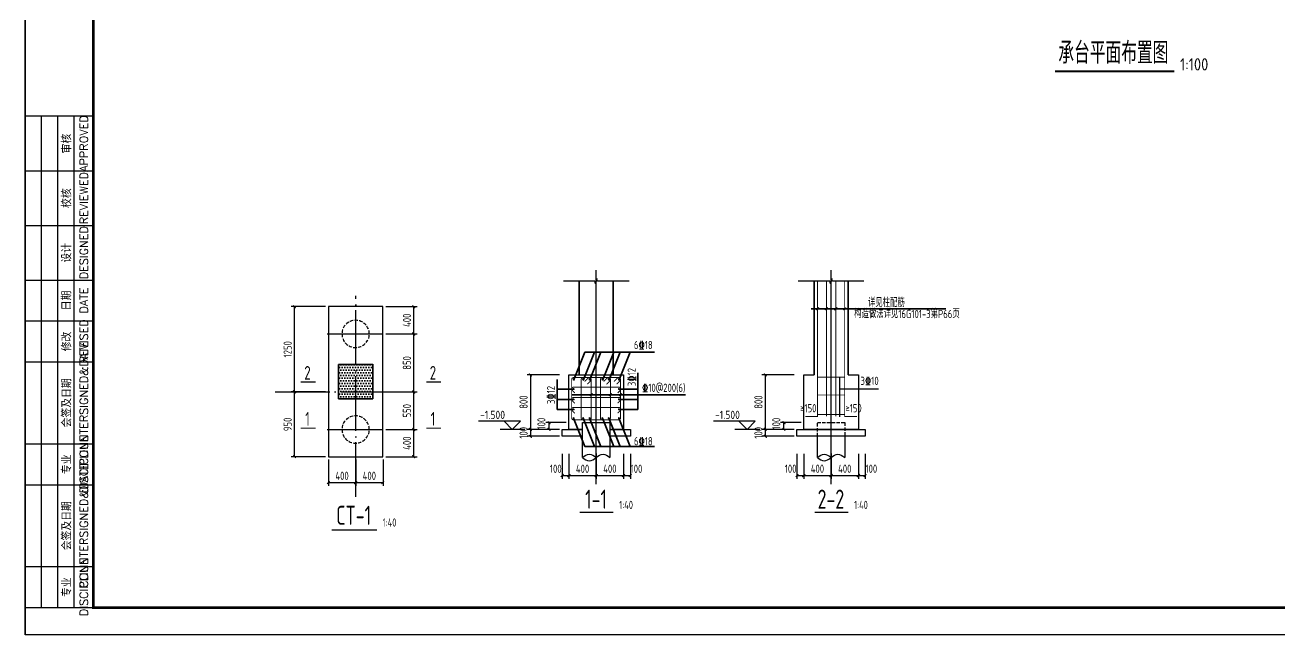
# Model space of a CAD drawing. Header units: millimetres. Extents: x 866561 to 877878, y 40199 to 44891.
# Drawn here: x 868454 to 868913.5, y 40201.4 to 40424.7 of the extents above; entities that cross this region are included whole.
import ezdxf
from ezdxf.enums import TextEntityAlignment as Align

# ---------------------------------------------------------------- set-up
doc = ezdxf.new("R2010")
doc.units = ezdxf.units.MM
doc.header["$LTSCALE"] = 1000
doc.header["$MEASUREMENT"] = 0
doc.linetypes.add('DASH', pattern=[0.35, 0.25, -0.1])
doc.linetypes.add('DOTE', pattern=[2.42, 2, -0.2, 0.02, -0.2])
for name, color, linetype in [('1507', 6, 'Continuous'), ('DIM', 7, 'Continuous'), ('DOTE', 1, 'DOTE'), ('NUM', 7, 'Continuous'), ('垫层', 8, 'Continuous'), ('承台轮廓', 7, 'Continuous'), ('文字', 7, 'Continuous'), ('桩', 6, 'Continuous'), ('梁标注', 7, 'Continuous')]:
    doc.layers.add(name, color=color, linetype=linetype)
doc.layers.add('基础钢筋', color=1, linetype='Continuous', lineweight=50)
doc.layers.add('砼柱', color=2, linetype='Continuous', lineweight=35)
doc.styles.add('ECEC_TK', font='txt_l.shx', dxfattribs={"bigfont": 'hztxt_l.shx'})
doc.styles.add('GBHZ', font='gbenor.shx', dxfattribs={"width": 0.9, "bigfont": 'gbcbig.shx'})
doc.dimstyles.new('Y40', dxfattribs={"dimscale": 0, "dimtxt": 3, "dimasz": 0.01, "dimexe": 1.2, "dimexo": 1, "dimgap": 1, "dimtad": 1, "dimdec": 0, "dimlfac": 40, "dimzin": 0, "dimdsep": 46, "dimtxsty": 'GBHZ', "dimblk1": 'DX', "dimblk2": 'DX', "dimsah": 1, "dimcen": 0.09, "dimdle": 1, "dimadec": 0, "dimazin": 0, "dimtfac": 1, "dimtdec": 0, "dimtix": 1, "dimtmove": 2, "dimatfit": 3, "dimldrblk": 'DX', "dimfxl": 0, "dimtolj": 1, "dimtzin": 0, "dimarcsym": 0})

# ---------------------------------------------------------------- blocks, each defined once
blk = doc.blocks.new('DX')
at = {"color": 0, "linetype": 'ByBlock', "const_width": 40}
blk.add_lwpolyline([(-54, -51), (46, 49)], dxfattribs=at)
blk = doc.blocks.new('*D1745')
at = {"layer": 'Defpoints', "color": 0, "transparency": 16777216}
for p in [(868650.67, 40276.64), (868639.05, 40274.14), (868650.67, 40274.14)]:
    blk.add_point(p, dxfattribs=at)
at = {"layer": 'DIM', "color": 0, "lineweight": -2, "transparency": 16777216}
for p, q in [((868649.67, 40276.64), (868637.85, 40276.64)), ((868639.05, 40276.65), (868639.05, 40276.66)), ((868639.05, 40276.64), (868639.05, 40274.14)), ((868649.67, 40274.14), (868637.85, 40274.14)), ((868639.05, 40274.13), (868639.05, 40274.12))]:
    blk.add_line(p, q, dxfattribs=at)
at = {"layer": 'DIM', "color": 0, "lineweight": -2, "transparency": 16777216, "xscale": 0.01, "yscale": 0.01, "zscale": 0.01}
for p, rotation in [((868639.05, 40276.64), 270), ((868639.05, 40274.14), 90)]:
    blk.add_blockref('DX', p, dxfattribs=dict(at, rotation=rotation))
at = {"layer": 'DIM', "color": 0, "transparency": 16777216, "insert": (868636.55, 40275.39), "char_height": 3, "attachment_point": 5, "rotation": 90, "style": 'GBHZ'}
blk.add_mtext('\\A1;100', dxfattribs=at)
blk = doc.blocks.new('*D1746')
at = {"layer": 'Defpoints', "color": 0, "transparency": 16777216}
for p in [(868650.67, 40296.64), (868639.05, 40276.64), (868650.67, 40276.64)]:
    blk.add_point(p, dxfattribs=at)
at = {"layer": 'DIM', "color": 0, "lineweight": -2, "transparency": 16777216}
for p, q in [((868649.67, 40296.64), (868637.85, 40296.64)), ((868639.05, 40296.63), (868639.05, 40276.65)), ((868649.67, 40276.64), (868637.85, 40276.64))]:
    blk.add_line(p, q, dxfattribs=at)
at = {"layer": 'DIM', "color": 0, "lineweight": -2, "transparency": 16777216, "xscale": 0.01, "yscale": 0.01, "zscale": 0.01}
for p, rotation in [((868639.05, 40296.64), 90), ((868639.05, 40276.64), 270)]:
    blk.add_blockref('DX', p, dxfattribs=dict(at, rotation=rotation))
at = {"layer": 'DIM', "color": 0, "transparency": 16777216, "insert": (868636.55, 40286.64), "char_height": 3, "attachment_point": 5, "rotation": 90, "style": 'GBHZ'}
blk.add_mtext('\\A1;800', dxfattribs=at)
blk = doc.blocks.new('*D1747')
at = {"layer": 'Defpoints', "color": 0, "transparency": 16777216}
for p in [(868650.67, 40268.72), (868653.17, 40268.72), (868653.17, 40259.72)]:
    blk.add_point(p, dxfattribs=at)
at = {"layer": 'DIM', "color": 0, "lineweight": -2, "transparency": 16777216}
for p, q in [((868650.67, 40267.72), (868650.67, 40258.52)), ((868653.17, 40267.72), (868653.17, 40258.52)), ((868650.68, 40259.72), (868653.16, 40259.72))]:
    blk.add_line(p, q, dxfattribs=at)
at = {"layer": 'DIM', "color": 0, "lineweight": -2, "transparency": 16777216, "xscale": 0.01, "yscale": 0.01, "zscale": 0.01, "rotation": 180}
blk.add_blockref('DX', (868650.67, 40259.72), dxfattribs=at)
at = {"layer": 'DIM', "color": 0, "lineweight": -2, "transparency": 16777216, "xscale": 0.01, "yscale": 0.01, "zscale": 0.01}
blk.add_blockref('DX', (868653.17, 40259.72), dxfattribs=at)
at = {"layer": 'DIM', "color": 0, "transparency": 16777216, "insert": (868648.35, 40262.22), "char_height": 3, "attachment_point": 5, "style": 'GBHZ'}
blk.add_mtext('\\A1;100', dxfattribs=at)
blk = doc.blocks.new('*D1748')
at = {"layer": 'Defpoints', "color": 0, "transparency": 16777216}
for p in [(868673.17, 40268.72), (868675.67, 40268.72), (868675.67, 40259.72)]:
    blk.add_point(p, dxfattribs=at)
at = {"layer": 'DIM', "color": 0, "lineweight": -2, "transparency": 16777216}
for p, q in [((868673.17, 40267.72), (868673.17, 40258.52)), ((868675.67, 40267.72), (868675.67, 40258.52)), ((868673.18, 40259.72), (868675.66, 40259.72))]:
    blk.add_line(p, q, dxfattribs=at)
at = {"layer": 'DIM', "color": 0, "lineweight": -2, "transparency": 16777216, "xscale": 0.01, "yscale": 0.01, "zscale": 0.01, "rotation": 180}
blk.add_blockref('DX', (868673.17, 40259.72), dxfattribs=at)
at = {"layer": 'DIM', "color": 0, "lineweight": -2, "transparency": 16777216, "xscale": 0.01, "yscale": 0.01, "zscale": 0.01}
blk.add_blockref('DX', (868675.67, 40259.72), dxfattribs=at)
at = {"layer": 'DIM', "color": 0, "transparency": 16777216, "insert": (868677.9, 40262.22), "char_height": 3, "attachment_point": 5, "style": 'GBHZ'}
blk.add_mtext('\\A1;100', dxfattribs=at)
blk = doc.blocks.new('*D1749')
at = {"layer": 'Defpoints', "color": 0, "transparency": 16777216}
for p in [(868552.66, 40290.36), (868565.08, 40290.36), (868565.08, 40266.61)]:
    blk.add_point(p, dxfattribs=at)
at = {"layer": 'DIM', "color": 0, "lineweight": -2, "transparency": 16777216}
for p, q in [((868564.08, 40290.36), (868551.46, 40290.36)), ((868552.66, 40266.62), (868552.66, 40290.35)), ((868564.08, 40266.61), (868551.46, 40266.61))]:
    blk.add_line(p, q, dxfattribs=at)
at = {"layer": 'DIM', "color": 0, "lineweight": -2, "transparency": 16777216, "xscale": 0.01, "yscale": 0.01, "zscale": 0.01}
for p, rotation in [((868552.66, 40290.36), 90), ((868552.66, 40266.61), 270)]:
    blk.add_blockref('DX', p, dxfattribs=dict(at, rotation=rotation))
at = {"layer": 'DIM', "color": 0, "transparency": 16777216, "insert": (868550.16, 40278.48), "char_height": 3, "attachment_point": 5, "rotation": 90, "style": 'GBHZ'}
blk.add_mtext('\\A1;950', dxfattribs=at)
blk = doc.blocks.new('*D1750')
at = {"layer": 'Defpoints', "color": 0, "transparency": 16777216}
for p in [(868552.66, 40321.61), (868565.08, 40321.61), (868565.08, 40290.36)]:
    blk.add_point(p, dxfattribs=at)
at = {"layer": 'DIM', "color": 0, "lineweight": -2, "transparency": 16777216}
for p, q in [((868564.08, 40321.61), (868551.46, 40321.61)), ((868552.66, 40290.37), (868552.66, 40321.6)), ((868564.08, 40290.36), (868551.46, 40290.36))]:
    blk.add_line(p, q, dxfattribs=at)
at = {"layer": 'DIM', "color": 0, "lineweight": -2, "transparency": 16777216, "xscale": 0.01, "yscale": 0.01, "zscale": 0.01}
for p, rotation in [((868552.66, 40321.61), 90), ((868552.66, 40290.36), 270)]:
    blk.add_blockref('DX', p, dxfattribs=dict(at, rotation=rotation))
at = {"layer": 'DIM', "color": 0, "transparency": 16777216, "insert": (868550.16, 40305.98), "char_height": 3, "attachment_point": 5, "rotation": 90, "style": 'GBHZ'}
blk.add_mtext('\\A1;1250', dxfattribs=at)
blk = doc.blocks.new('*D1751')
at = {"layer": 'Defpoints', "color": 0, "transparency": 16777216}
for p in [(868565.08, 40266.61), (868575.08, 40266.61), (868575.08, 40257.14)]:
    blk.add_point(p, dxfattribs=at)
at = {"layer": 'DIM', "color": 0, "lineweight": -2, "transparency": 16777216}
for p, q in [((868565.08, 40265.61), (868565.08, 40255.94)), ((868575.08, 40265.61), (868575.08, 40255.94)), ((868565.09, 40257.14), (868575.07, 40257.14))]:
    blk.add_line(p, q, dxfattribs=at)
at = {"layer": 'DIM', "color": 0, "lineweight": -2, "transparency": 16777216, "xscale": 0.01, "yscale": 0.01, "zscale": 0.01, "rotation": 180}
blk.add_blockref('DX', (868565.08, 40257.14), dxfattribs=at)
at = {"layer": 'DIM', "color": 0, "lineweight": -2, "transparency": 16777216, "xscale": 0.01, "yscale": 0.01, "zscale": 0.01}
blk.add_blockref('DX', (868575.08, 40257.14), dxfattribs=at)
at = {"layer": 'DIM', "color": 0, "transparency": 16777216, "insert": (868570.08, 40259.64), "char_height": 3, "attachment_point": 5, "style": 'GBHZ'}
blk.add_mtext('\\A1;400', dxfattribs=at)
blk = doc.blocks.new('*D1752')
at = {"layer": 'Defpoints', "color": 0, "transparency": 16777216}
for p in [(868575.08, 40266.61), (868585.08, 40266.61), (868585.08, 40257.14)]:
    blk.add_point(p, dxfattribs=at)
at = {"layer": 'DIM', "color": 0, "lineweight": -2, "transparency": 16777216}
for p, q in [((868575.08, 40265.61), (868575.08, 40255.94)), ((868585.08, 40265.61), (868585.08, 40255.94)), ((868575.09, 40257.14), (868585.07, 40257.14))]:
    blk.add_line(p, q, dxfattribs=at)
at = {"layer": 'DIM', "color": 0, "lineweight": -2, "transparency": 16777216, "xscale": 0.01, "yscale": 0.01, "zscale": 0.01, "rotation": 180}
blk.add_blockref('DX', (868575.08, 40257.14), dxfattribs=at)
at = {"layer": 'DIM', "color": 0, "lineweight": -2, "transparency": 16777216, "xscale": 0.01, "yscale": 0.01, "zscale": 0.01}
blk.add_blockref('DX', (868585.08, 40257.14), dxfattribs=at)
at = {"layer": 'DIM', "color": 0, "transparency": 16777216, "insert": (868580.08, 40259.64), "char_height": 3, "attachment_point": 5, "style": 'GBHZ'}
blk.add_mtext('\\A1;400', dxfattribs=at)
blk = doc.blocks.new('*D1753')
at = {"layer": 'Defpoints', "color": 0, "transparency": 16777216}
for p in [(868585.08, 40276.61), (868596.34, 40276.61), (868585.08, 40266.61)]:
    blk.add_point(p, dxfattribs=at)
at = {"layer": 'DIM', "color": 0, "lineweight": -2, "transparency": 16777216}
for p, q in [((868586.08, 40276.61), (868597.54, 40276.61)), ((868596.34, 40266.62), (868596.34, 40276.6)), ((868586.08, 40266.61), (868597.54, 40266.61))]:
    blk.add_line(p, q, dxfattribs=at)
at = {"layer": 'DIM', "color": 0, "lineweight": -2, "transparency": 16777216, "xscale": 0.01, "yscale": 0.01, "zscale": 0.01}
for p, rotation in [((868596.34, 40276.61), 90), ((868596.34, 40266.61), 270)]:
    blk.add_blockref('DX', p, dxfattribs=dict(at, rotation=rotation))
at = {"layer": 'DIM', "color": 0, "transparency": 16777216, "insert": (868593.84, 40271.61), "char_height": 3, "attachment_point": 5, "rotation": 90, "style": 'GBHZ'}
blk.add_mtext('\\A1;400', dxfattribs=at)
blk = doc.blocks.new('*D1754')
at = {"layer": 'Defpoints', "color": 0, "transparency": 16777216}
for p in [(868585.08, 40290.36), (868596.34, 40290.36), (868585.08, 40276.61)]:
    blk.add_point(p, dxfattribs=at)
at = {"layer": 'DIM', "color": 0, "lineweight": -2, "transparency": 16777216}
for p, q in [((868586.08, 40290.36), (868597.54, 40290.36)), ((868596.34, 40276.62), (868596.34, 40290.35)), ((868586.08, 40276.61), (868597.54, 40276.61))]:
    blk.add_line(p, q, dxfattribs=at)
at = {"layer": 'DIM', "color": 0, "lineweight": -2, "transparency": 16777216, "xscale": 0.01, "yscale": 0.01, "zscale": 0.01}
for p, rotation in [((868596.34, 40290.36), 90), ((868596.34, 40276.61), 270)]:
    blk.add_blockref('DX', p, dxfattribs=dict(at, rotation=rotation))
at = {"layer": 'DIM', "color": 0, "transparency": 16777216, "insert": (868593.84, 40283.48), "char_height": 3, "attachment_point": 5, "rotation": 90, "style": 'GBHZ'}
blk.add_mtext('\\A1;550', dxfattribs=at)
blk = doc.blocks.new('*D1755')
at = {"layer": 'Defpoints', "color": 0, "transparency": 16777216}
for p in [(868585.08, 40311.61), (868596.34, 40311.61), (868585.08, 40290.36)]:
    blk.add_point(p, dxfattribs=at)
at = {"layer": 'DIM', "color": 0, "lineweight": -2, "transparency": 16777216}
for p, q in [((868586.08, 40311.61), (868597.54, 40311.61)), ((868596.34, 40290.37), (868596.34, 40311.6)), ((868586.08, 40290.36), (868597.54, 40290.36))]:
    blk.add_line(p, q, dxfattribs=at)
at = {"layer": 'DIM', "color": 0, "lineweight": -2, "transparency": 16777216, "xscale": 0.01, "yscale": 0.01, "zscale": 0.01}
for p, rotation in [((868596.34, 40311.61), 90), ((868596.34, 40290.36), 270)]:
    blk.add_blockref('DX', p, dxfattribs=dict(at, rotation=rotation))
at = {"layer": 'DIM', "color": 0, "transparency": 16777216, "insert": (868593.84, 40300.98), "char_height": 3, "attachment_point": 5, "rotation": 90, "style": 'GBHZ'}
blk.add_mtext('\\A1;850', dxfattribs=at)
blk = doc.blocks.new('*D1756')
at = {"layer": 'Defpoints', "color": 0, "transparency": 16777216}
for p in [(868585.08, 40321.61), (868596.34, 40321.61), (868585.08, 40311.61)]:
    blk.add_point(p, dxfattribs=at)
at = {"layer": 'DIM', "color": 0, "lineweight": -2, "transparency": 16777216}
for p, q in [((868586.08, 40321.61), (868597.54, 40321.61)), ((868596.34, 40311.62), (868596.34, 40321.6)), ((868586.08, 40311.61), (868597.54, 40311.61))]:
    blk.add_line(p, q, dxfattribs=at)
at = {"layer": 'DIM', "color": 0, "lineweight": -2, "transparency": 16777216, "xscale": 0.01, "yscale": 0.01, "zscale": 0.01}
for p, rotation in [((868596.34, 40321.61), 90), ((868596.34, 40311.61), 270)]:
    blk.add_blockref('DX', p, dxfattribs=dict(at, rotation=rotation))
at = {"layer": 'DIM', "color": 0, "transparency": 16777216, "insert": (868593.84, 40316.61), "char_height": 3, "attachment_point": 5, "rotation": 90, "style": 'GBHZ'}
blk.add_mtext('\\A1;400', dxfattribs=at)
blk = doc.blocks.new('*D1757')
at = {"layer": 'Defpoints', "color": 0, "transparency": 16777216}
for p in [(868653.17, 40268.72), (868663.17, 40268.82), (868663.17, 40259.72)]:
    blk.add_point(p, dxfattribs=at)
at = {"layer": 'DIM', "color": 0, "lineweight": -2, "transparency": 16777216}
for p, q in [((868653.17, 40267.72), (868653.17, 40258.52)), ((868663.17, 40267.82), (868663.17, 40258.52)), ((868653.18, 40259.72), (868663.16, 40259.72))]:
    blk.add_line(p, q, dxfattribs=at)
at = {"layer": 'DIM', "color": 0, "lineweight": -2, "transparency": 16777216, "xscale": 0.01, "yscale": 0.01, "zscale": 0.01, "rotation": 180}
blk.add_blockref('DX', (868653.17, 40259.72), dxfattribs=at)
at = {"layer": 'DIM', "color": 0, "lineweight": -2, "transparency": 16777216, "xscale": 0.01, "yscale": 0.01, "zscale": 0.01}
blk.add_blockref('DX', (868663.17, 40259.72), dxfattribs=at)
at = {"layer": 'DIM', "color": 0, "transparency": 16777216, "insert": (868658.17, 40262.22), "char_height": 3, "attachment_point": 5, "style": 'GBHZ'}
blk.add_mtext('\\A1;400', dxfattribs=at)
blk = doc.blocks.new('*D1758')
at = {"layer": 'Defpoints', "color": 0, "transparency": 16777216}
for p in [(868663.17, 40268.82), (868673.17, 40268.72), (868673.17, 40259.72)]:
    blk.add_point(p, dxfattribs=at)
at = {"layer": 'DIM', "color": 0, "lineweight": -2, "transparency": 16777216}
for p, q in [((868663.17, 40267.82), (868663.17, 40258.52)), ((868673.17, 40267.72), (868673.17, 40258.52)), ((868663.18, 40259.72), (868673.16, 40259.72))]:
    blk.add_line(p, q, dxfattribs=at)
at = {"layer": 'DIM', "color": 0, "lineweight": -2, "transparency": 16777216, "xscale": 0.01, "yscale": 0.01, "zscale": 0.01, "rotation": 180}
blk.add_blockref('DX', (868663.17, 40259.72), dxfattribs=at)
at = {"layer": 'DIM', "color": 0, "lineweight": -2, "transparency": 16777216, "xscale": 0.01, "yscale": 0.01, "zscale": 0.01}
blk.add_blockref('DX', (868673.17, 40259.72), dxfattribs=at)
at = {"layer": 'DIM', "color": 0, "transparency": 16777216, "insert": (868668.17, 40262.22), "char_height": 3, "attachment_point": 5, "style": 'GBHZ'}
blk.add_mtext('\\A1;400', dxfattribs=at)
blk = doc.blocks.new('*D1759')
at = {"layer": 'Defpoints', "color": 0, "transparency": 16777216}
for p in [(868645.88, 40279.14), (868653.17, 40279.14), (868650.67, 40276.64)]:
    blk.add_point(p, dxfattribs=at)
at = {"layer": 'DIM', "color": 0, "lineweight": -2, "transparency": 16777216}
for p, q in [((868652.17, 40279.14), (868644.68, 40279.14)), ((868645.88, 40276.65), (868645.88, 40279.13)), ((868649.67, 40276.64), (868644.68, 40276.64))]:
    blk.add_line(p, q, dxfattribs=at)
at = {"layer": 'DIM', "color": 0, "lineweight": -2, "transparency": 16777216, "xscale": 0.01, "yscale": 0.01, "zscale": 0.01}
for p, rotation in [((868645.88, 40279.14), 90), ((868645.88, 40276.64), 270)]:
    blk.add_blockref('DX', p, dxfattribs=dict(at, rotation=rotation))
at = {"layer": 'DIM', "color": 0, "transparency": 16777216, "insert": (868643.09, 40278.76), "char_height": 3, "attachment_point": 5, "rotation": 90, "style": 'GBHZ'}
blk.add_mtext('\\A1;100', dxfattribs=at)
blk = doc.blocks.new('*D1760')
at = {"layer": 'Defpoints', "color": 0, "transparency": 16777216}
for p in [(868736.68, 40276.64), (868725.07, 40274.14), (868736.68, 40274.14)]:
    blk.add_point(p, dxfattribs=at)
at = {"layer": 'DIM', "color": 0, "lineweight": -2, "transparency": 16777216}
for p, q in [((868735.68, 40276.64), (868723.87, 40276.64)), ((868725.07, 40276.65), (868725.07, 40276.66)), ((868725.07, 40276.64), (868725.07, 40274.14)), ((868735.68, 40274.14), (868723.87, 40274.14)), ((868725.07, 40274.13), (868725.07, 40274.12))]:
    blk.add_line(p, q, dxfattribs=at)
at = {"layer": 'DIM', "color": 0, "lineweight": -2, "transparency": 16777216, "xscale": 0.01, "yscale": 0.01, "zscale": 0.01}
for p, rotation in [((868725.07, 40276.64), 270), ((868725.07, 40274.14), 90)]:
    blk.add_blockref('DX', p, dxfattribs=dict(at, rotation=rotation))
at = {"layer": 'DIM', "color": 0, "transparency": 16777216, "insert": (868722.57, 40275.39), "char_height": 3, "attachment_point": 5, "rotation": 90, "style": 'GBHZ'}
blk.add_mtext('\\A1;100', dxfattribs=at)
blk = doc.blocks.new('*D1761')
at = {"layer": 'Defpoints', "color": 0, "transparency": 16777216}
for p in [(868736.68, 40296.64), (868725.07, 40276.64), (868736.68, 40276.64)]:
    blk.add_point(p, dxfattribs=at)
at = {"layer": 'DIM', "color": 0, "lineweight": -2, "transparency": 16777216}
for p, q in [((868735.68, 40296.64), (868723.87, 40296.64)), ((868725.07, 40296.63), (868725.07, 40276.65)), ((868735.68, 40276.64), (868723.87, 40276.64))]:
    blk.add_line(p, q, dxfattribs=at)
at = {"layer": 'DIM', "color": 0, "lineweight": -2, "transparency": 16777216, "xscale": 0.01, "yscale": 0.01, "zscale": 0.01}
for p, rotation in [((868725.07, 40296.64), 90), ((868725.07, 40276.64), 270)]:
    blk.add_blockref('DX', p, dxfattribs=dict(at, rotation=rotation))
at = {"layer": 'DIM', "color": 0, "transparency": 16777216, "insert": (868722.57, 40286.64), "char_height": 3, "attachment_point": 5, "rotation": 90, "style": 'GBHZ'}
blk.add_mtext('\\A1;800', dxfattribs=at)
blk = doc.blocks.new('*D1762')
at = {"layer": 'Defpoints', "color": 0, "transparency": 16777216}
for p in [(868736.68, 40268.72), (868739.18, 40268.72), (868739.18, 40259.72)]:
    blk.add_point(p, dxfattribs=at)
at = {"layer": 'DIM', "color": 0, "lineweight": -2, "transparency": 16777216}
for p, q in [((868736.68, 40267.72), (868736.68, 40258.52)), ((868739.18, 40267.72), (868739.18, 40258.52)), ((868736.69, 40259.72), (868739.17, 40259.72))]:
    blk.add_line(p, q, dxfattribs=at)
at = {"layer": 'DIM', "color": 0, "lineweight": -2, "transparency": 16777216, "xscale": 0.01, "yscale": 0.01, "zscale": 0.01, "rotation": 180}
blk.add_blockref('DX', (868736.68, 40259.72), dxfattribs=at)
at = {"layer": 'DIM', "color": 0, "lineweight": -2, "transparency": 16777216, "xscale": 0.01, "yscale": 0.01, "zscale": 0.01}
blk.add_blockref('DX', (868739.18, 40259.72), dxfattribs=at)
at = {"layer": 'DIM', "color": 0, "transparency": 16777216, "insert": (868734.36, 40262.22), "char_height": 3, "attachment_point": 5, "style": 'GBHZ'}
blk.add_mtext('\\A1;100', dxfattribs=at)
blk = doc.blocks.new('*D1763')
at = {"layer": 'Defpoints', "color": 0, "transparency": 16777216}
for p in [(868759.18, 40268.72), (868761.68, 40268.72), (868761.68, 40259.72)]:
    blk.add_point(p, dxfattribs=at)
at = {"layer": 'DIM', "color": 0, "lineweight": -2, "transparency": 16777216}
for p, q in [((868759.18, 40267.72), (868759.18, 40258.52)), ((868761.68, 40267.72), (868761.68, 40258.52)), ((868759.19, 40259.72), (868761.67, 40259.72))]:
    blk.add_line(p, q, dxfattribs=at)
at = {"layer": 'DIM', "color": 0, "lineweight": -2, "transparency": 16777216, "xscale": 0.01, "yscale": 0.01, "zscale": 0.01, "rotation": 180}
blk.add_blockref('DX', (868759.18, 40259.72), dxfattribs=at)
at = {"layer": 'DIM', "color": 0, "lineweight": -2, "transparency": 16777216, "xscale": 0.01, "yscale": 0.01, "zscale": 0.01}
blk.add_blockref('DX', (868761.68, 40259.72), dxfattribs=at)
at = {"layer": 'DIM', "color": 0, "transparency": 16777216, "insert": (868763.92, 40262.22), "char_height": 3, "attachment_point": 5, "style": 'GBHZ'}
blk.add_mtext('\\A1;100', dxfattribs=at)
blk = doc.blocks.new('*D1764')
at = {"layer": 'Defpoints', "color": 0, "transparency": 16777216}
for p in [(868739.18, 40268.72), (868749.18, 40268.82), (868749.18, 40259.72)]:
    blk.add_point(p, dxfattribs=at)
at = {"layer": 'DIM', "color": 0, "lineweight": -2, "transparency": 16777216}
for p, q in [((868739.18, 40267.72), (868739.18, 40258.52)), ((868749.18, 40267.82), (868749.18, 40258.52)), ((868739.19, 40259.72), (868749.17, 40259.72))]:
    blk.add_line(p, q, dxfattribs=at)
at = {"layer": 'DIM', "color": 0, "lineweight": -2, "transparency": 16777216, "xscale": 0.01, "yscale": 0.01, "zscale": 0.01, "rotation": 180}
blk.add_blockref('DX', (868739.18, 40259.72), dxfattribs=at)
at = {"layer": 'DIM', "color": 0, "lineweight": -2, "transparency": 16777216, "xscale": 0.01, "yscale": 0.01, "zscale": 0.01}
blk.add_blockref('DX', (868749.18, 40259.72), dxfattribs=at)
at = {"layer": 'DIM', "color": 0, "transparency": 16777216, "insert": (868744.18, 40262.22), "char_height": 3, "attachment_point": 5, "style": 'GBHZ'}
blk.add_mtext('\\A1;400', dxfattribs=at)
blk = doc.blocks.new('*D1765')
at = {"layer": 'Defpoints', "color": 0, "transparency": 16777216}
for p in [(868749.18, 40268.82), (868759.18, 40268.72), (868759.18, 40259.72)]:
    blk.add_point(p, dxfattribs=at)
at = {"layer": 'DIM', "color": 0, "lineweight": -2, "transparency": 16777216}
for p, q in [((868749.18, 40267.82), (868749.18, 40258.52)), ((868759.18, 40267.72), (868759.18, 40258.52)), ((868749.19, 40259.72), (868759.17, 40259.72))]:
    blk.add_line(p, q, dxfattribs=at)
at = {"layer": 'DIM', "color": 0, "lineweight": -2, "transparency": 16777216, "xscale": 0.01, "yscale": 0.01, "zscale": 0.01, "rotation": 180}
blk.add_blockref('DX', (868749.18, 40259.72), dxfattribs=at)
at = {"layer": 'DIM', "color": 0, "lineweight": -2, "transparency": 16777216, "xscale": 0.01, "yscale": 0.01, "zscale": 0.01}
blk.add_blockref('DX', (868759.18, 40259.72), dxfattribs=at)
at = {"layer": 'DIM', "color": 0, "transparency": 16777216, "insert": (868754.18, 40262.22), "char_height": 3, "attachment_point": 5, "style": 'GBHZ'}
blk.add_mtext('\\A1;400', dxfattribs=at)
blk = doc.blocks.new('*D1766')
at = {"layer": 'Defpoints', "color": 0, "transparency": 16777216}
for p in [(868731.9, 40279.14), (868739.18, 40279.14), (868736.68, 40276.64)]:
    blk.add_point(p, dxfattribs=at)
at = {"layer": 'DIM', "color": 0, "lineweight": -2, "transparency": 16777216}
for p, q in [((868738.18, 40279.14), (868730.7, 40279.14)), ((868731.9, 40276.65), (868731.9, 40279.13)), ((868735.68, 40276.64), (868730.7, 40276.64))]:
    blk.add_line(p, q, dxfattribs=at)
at = {"layer": 'DIM', "color": 0, "lineweight": -2, "transparency": 16777216, "xscale": 0.01, "yscale": 0.01, "zscale": 0.01}
for p, rotation in [((868731.9, 40279.14), 90), ((868731.9, 40276.64), 270)]:
    blk.add_blockref('DX', p, dxfattribs=dict(at, rotation=rotation))
at = {"layer": 'DIM', "color": 0, "transparency": 16777216, "insert": (868729.11, 40278.76), "char_height": 3, "attachment_point": 5, "rotation": 90, "style": 'GBHZ'}
blk.add_mtext('\\A1;100', dxfattribs=at)

msp = doc.modelspace()

# ---------------------------------------------------------------- hatches: boundary and pattern name
at = {"layer": '砼柱'}
h = msp.add_hatch(dxfattribs=at)
h.set_pattern_fill('DOTS', color=256, scale=15.625, style=0)
h.set_pattern_definition([(0, (568986.5942, 143860.7822), (0.48828125, 0.9765625), [0, -0.9765625])])
h.paths.add_polyline_path([(868581.326, 40300.355), (868568.826, 40300.355), (868568.826, 40287.855), (868581.326, 40287.855)])

# ---------------------------------------------------------------- linework, layer by layer
for p, q in [((868454.005, 40201.355), (868454.005, 40795.355)), ((868454.005, 40795.355), (868454.005, 40201.355)), ((868460.005, 40211.355), (868460.005, 40391.355)), ((868466.005, 40211.355), (868466.005, 40391.355)), ((868472.005, 40211.355), (868472.005, 40391.355)), ((868454.005, 40371.355), (868479.005, 40371.355)), ((868454.005, 40351.355), (868479.005, 40351.355)), ((868454.005, 40331.355), (868479.005, 40331.355)), ((868454.005, 40316.355), (868479.005, 40316.355)), ((868454.005, 40301.355), (868479.005, 40301.355)), ((868454.005, 40271.355), (868479.005, 40271.355)), ((868454.005, 40256.355), (868479.005, 40256.355)), ((868454.005, 40226.355), (868479.005, 40226.355)), ((869295.005, 40201.355), (868454.005, 40201.355))]:
    msp.add_line(p, q)
at = {"color": 7}
for p, q in [((868635.403, 40279.641), (868620.104, 40279.641)), ((868632.403, 40276.641), (868629.403, 40279.641)), ((868635.403, 40279.641), (868632.403, 40276.641)), ((868721.415, 40279.641), (868706.116, 40279.641)), ((868718.415, 40276.641), (868715.415, 40279.641)), ((868721.415, 40279.641), (868718.415, 40276.641)), ((868637.052, 40276.641), (868627.952, 40276.641)), ((868723.065, 40276.641), (868713.965, 40276.641))]:
    msp.add_line(p, q, dxfattribs=at)
at = {"color": 0, "const_width": 1}
msp.add_lwpolyline([(869285.005, 40211.355), (868479.005, 40211.355), (868479.005, 40785.355), (869285.005, 40785.355)], close=True, dxfattribs=at)
at = {"const_width": 0.667}
msp.add_lwpolyline([(868831.151, 40407.786), (868874.917, 40407.786)], dxfattribs=at)
msp.add_lwpolyline([(868454.005, 40391.355), (868454.005, 40211.355), (868479.005, 40211.355), (868479.005, 40391.355)], close=True)
at = {"layer": '1507', "linetype": 'DASH', "ltscale": 0.005}
for points in [[(868580.059, 40311.605, 1), (868570.059, 40311.605, 1)], [(868580.059, 40276.605, 1), (868570.059, 40276.605, 1)]]:
    msp.add_lwpolyline(points, format="xyb", close=True, dxfattribs=at)
at = {"layer": 'DOTE', "color": 8, "ltscale": 8}
for p, q in [((868663.17, 40256.561), (868663.17, 40334.922)), ((868749.183, 40256.561), (868749.183, 40334.922))]:
    msp.add_line(p, q, dxfattribs=at)
at = {"layer": 'DOTE', "linetype": 'DOTE', "ltscale": 0.01}
for p, q in [((868575.076, 40251.921), (868575.076, 40325.605)), ((868564.668, 40311.605), (868593.098, 40311.605)), ((868545.576, 40290.355), (868589.076, 40290.355)), ((868564.668, 40276.605), (868593.098, 40276.605))]:
    msp.add_line(p, q, dxfattribs=at)
at = {"layer": '垫层'}
for points in [[(868658.153, 40274.141), (868650.67, 40274.141), (868650.67, 40276.641), (868658.153, 40276.641)], [(868668.153, 40276.641), (868675.67, 40276.641), (868675.67, 40274.141), (868668.153, 40274.141)]]:
    msp.add_lwpolyline(points, dxfattribs=at)
msp.add_lwpolyline([(868736.683, 40274.141), (868736.683, 40276.641), (868761.683, 40276.641), (868761.683, 40274.141)], close=True, dxfattribs=at)
at = {"layer": '基础钢筋', "const_width": 0.35}
for points in [[(868744.212, 40330.922), (868744.212, 40281.391), (868739.74, 40281.391)], [(868747.47, 40281.391), (868747.47, 40330.922)], [(868750.896, 40281.391), (868750.896, 40330.922)], [(868754.154, 40330.922), (868754.154, 40281.391), (868758.626, 40281.391)], [(868744.212, 40295.801), (868754.154, 40295.801)], [(868744.212, 40289.248), (868754.154, 40289.248)], [(868744.212, 40282.109), (868754.154, 40282.109)]]:
    msp.add_lwpolyline(points, dxfattribs=at)
for points in [[(868670.623, 40293.194), (868671.868, 40294.439, 0.6681786), (868671.37, 40295.641), (868654.874, 40295.641, 0.4142136), (868654.17, 40294.937), (868654.17, 40280.845, 0.4142136), (868654.874, 40280.141), (868671.37, 40280.141, 0.4142136), (868672.074, 40280.845), (868672.074, 40294.937, 0.6681786), (868670.872, 40295.434), (868669.628, 40294.19)], [(868659.88, 40293.194), (868661.125, 40294.439, 0.6681786), (868660.627, 40295.641), (868658.372, 40295.641, 0.4142136), (868657.668, 40294.937), (868657.668, 40280.845, 0.4142136), (868658.372, 40280.141), (868660.627, 40280.141, 0.4142136), (868661.331, 40280.845), (868661.331, 40294.937, 0.6681786), (868660.129, 40295.434), (868658.885, 40294.19)], [(868666.929, 40293.194), (868668.174, 40294.439, 0.6681786), (868667.676, 40295.641), (868665.421, 40295.641, 0.4142136), (868664.717, 40294.937), (868664.717, 40280.845, 0.4142136), (868665.421, 40280.141), (868667.676, 40280.141, 0.4142136), (868668.38, 40280.845), (868668.38, 40294.937, 0.6681786), (868667.178, 40295.434), (868665.934, 40294.19)], [(868655.31, 40289.984), (868654.376, 40290.917, -0.6681786), (868654.874, 40292.119), (868671.466, 40292.119, -0.6681786), (868671.964, 40290.917), (868671.031, 40289.984)], [(868655.31, 40286.209), (868654.376, 40287.143, -0.6681786), (868654.874, 40288.345), (868671.466, 40288.345, -0.6681786), (868671.964, 40287.143), (868671.031, 40286.209)], [(868655.31, 40282.541), (868654.376, 40283.474, -0.6681786), (868654.874, 40284.676), (868671.466, 40284.676, -0.6681786), (868671.964, 40283.474), (868671.031, 40282.541)]]:
    msp.add_lwpolyline(points, format="xyb", dxfattribs=at)
at = {"layer": '基础钢筋', "const_width": 0.385}
for points in [[(868655.063, 40295.041, -1), (868654.678, 40295.041, -1)], [(868658.561, 40295.041, -1), (868658.176, 40295.041, -1)], [(868660.535, 40295.041, 1), (868660.92, 40295.041, 1)], [(868665.61, 40295.041, -1), (868665.225, 40295.041, -1)], [(868667.584, 40295.041, 1), (868667.969, 40295.041, 1)], [(868671.278, 40295.041, 1), (868671.663, 40295.041, 1)], [(868655.063, 40291.415, 1), (868654.678, 40291.415, 1)], [(868655.063, 40287.641, 1), (868654.678, 40287.641, 1)], [(868671.278, 40291.415, -1), (868671.663, 40291.415, -1)], [(868671.278, 40287.641, -1), (868671.663, 40287.641, -1)], [(868655.063, 40283.972, 1), (868654.678, 40283.972, 1)], [(868671.278, 40283.972, -1), (868671.663, 40283.972, -1)], [(868655.063, 40280.74, 1), (868654.678, 40280.74, 1)], [(868658.561, 40280.74, 1), (868658.176, 40280.74, 1)], [(868660.535, 40280.74, -1), (868660.92, 40280.74, -1)], [(868665.61, 40280.74, 1), (868665.225, 40280.74, 1)], [(868667.584, 40280.74, -1), (868667.969, 40280.74, -1)], [(868671.278, 40280.74, -1), (868671.663, 40280.74, -1)]]:
    msp.add_lwpolyline(points, format="xyb", close=True, dxfattribs=at)
at = {"layer": '承台轮廓'}
for p, q in [((868653.17, 40276.641), (868653.17, 40296.641)), ((868653.17, 40296.641), (868673.17, 40296.641)), ((868673.17, 40296.641), (868673.17, 40276.641)), ((868739.183, 40276.641), (868739.183, 40296.641)), ((868739.183, 40296.641), (868742.933, 40296.641)), ((868755.433, 40296.641), (868759.183, 40296.641)), ((868759.183, 40296.641), (868759.183, 40276.641)), ((868658.153, 40276.641), (868653.17, 40276.641)), ((868673.17, 40276.641), (868668.153, 40276.641)), ((868759.183, 40276.641), (868739.183, 40276.641))]:
    msp.add_line(p, q, dxfattribs=at)
for points in [[(868675.17, 40330.922), (868663.67, 40330.922), (868663.42, 40331.922), (868662.92, 40329.922), (868662.67, 40330.922), (868651.17, 40330.922)], [(868761.183, 40330.922), (868749.683, 40330.922), (868749.433, 40331.922), (868748.933, 40329.922), (868748.683, 40330.922), (868737.183, 40330.922)]]:
    msp.add_lwpolyline(points, dxfattribs=at)
msp.add_lwpolyline([(868565.076, 40266.605), (868585.076, 40266.605), (868585.076, 40321.605), (868565.076, 40321.605)], close=True, dxfattribs=at)
at = {"layer": '文字', "color": 0, "const_width": 0.4}
for points in [[(868554.946, 40293.994), (868560.429, 40293.994)], [(868600.894, 40293.994), (868606.377, 40293.994)], [(868554.946, 40277.132), (868560.429, 40277.132)], [(868600.894, 40277.132), (868606.377, 40277.132)], [(868657.154, 40246.256), (868669.456, 40246.256)], [(868743.167, 40246.256), (868755.469, 40246.256)], [(868566.256, 40239.793), (868582.878, 40239.793)]]:
    msp.add_lwpolyline(points, dxfattribs=at)
at = {"layer": '桩'}
for p, q in [((868658.153, 40266.347), (868658.153, 40275.807)), ((868668.153, 40275.807), (868668.153, 40266.347)), ((868744.166, 40266.347), (868744.166, 40274.141)), ((868754.166, 40274.141), (868754.166, 40266.347))]:
    msp.add_line(p, q, dxfattribs=at)
msp.add_lwpolyline([(868658.153, 40275.807), (868658.153, 40279.141), (868668.153, 40279.141), (868668.153, 40275.807)], dxfattribs=at)
at = {"layer": '桩', "linetype": 'DASH', "ltscale": 0.005}
msp.add_lwpolyline([(868744.166, 40274.141), (868744.166, 40279.141), (868754.166, 40279.141), (868754.166, 40274.141)], dxfattribs=at)
at = {"layer": '桩'}
for points in [[(868658.153, 40266.347), (868660.653, 40265.097), (868663.153, 40266.347), (868665.653, 40267.597), (868668.153, 40266.347)], [(868658.153, 40266.347), (868660.653, 40267.597), (868663.153, 40266.347)], [(868744.166, 40266.347), (868746.666, 40265.097), (868749.166, 40266.347), (868751.666, 40267.597), (868754.166, 40266.347)], [(868744.166, 40266.347), (868746.666, 40267.597), (868749.166, 40266.347)]]:
    msp.add_spline(points, degree=3, dxfattribs=at)
at = {"layer": '梁标注', "linetype": 'Continuous'}
for p, q in [((868752.412, 40281.277), (868752.412, 40295.801)), ((868752.412, 40291.441), (868766.54, 40291.441))]:
    msp.add_line(p, q, dxfattribs=at)
at = {"layer": '砼柱'}
for p, q in [((868656.92, 40330.922), (868656.92, 40296.641)), ((868669.42, 40296.641), (868669.42, 40330.922)), ((868742.933, 40330.922), (868742.933, 40296.641)), ((868755.433, 40296.641), (868755.433, 40330.922)), ((868741.933, 40320.823), (868791.187, 40320.823)), ((868654.87, 40294.541), (868659.035, 40304.966)), ((868658.368, 40294.541), (868662.533, 40304.966)), ((868659.035, 40304.966), (868684.556, 40304.966)), ((868660.727, 40294.541), (868664.892, 40304.966)), ((868665.417, 40294.541), (868669.582, 40304.966)), ((868667.776, 40294.541), (868671.941, 40304.966)), ((868671.47, 40294.541), (868675.635, 40304.966)), ((868678.346, 40283.972), (868678.346, 40297.342)), ((868648.833, 40283.972), (868648.833, 40294.968)), ((868654.97, 40291.415), (868648.833, 40291.415)), ((868654.17, 40289.335), (868695.832, 40289.335)), ((868671.32, 40291.415), (868678.346, 40291.415)), ((868654.97, 40287.641), (868648.833, 40287.641)), ((868654.97, 40283.972), (868648.833, 40283.972)), ((868671.32, 40287.641), (868678.346, 40287.641)), ((868671.32, 40283.972), (868678.346, 40283.972)), ((868654.87, 40280.74), (868659.035, 40270.315)), ((868658.368, 40280.74), (868662.533, 40270.315)), ((868660.727, 40280.74), (868664.892, 40270.315)), ((868665.417, 40280.74), (868669.582, 40270.315)), ((868667.776, 40280.74), (868671.941, 40270.315)), ((868671.47, 40280.74), (868675.635, 40270.315)), ((868659.035, 40270.315), (868684.556, 40270.315))]:
    msp.add_line(p, q, dxfattribs=at)
msp.add_lwpolyline([(868581.326, 40300.355), (868568.826, 40300.355), (868568.826, 40287.855), (868581.326, 40287.855), (868581.326, 40300.355, 1000)], format="xyb", dxfattribs=at)

# ---------------------------------------------------------------- block references
at = {"layer": 'DIM', "xscale": 0.01000000000931323, "yscale": 0.01000000000931323, "zscale": 0.01000000000931323, "rotation": 180}
for p in [(868744.173, 40320.812), (868747.431, 40320.812), (868750.858, 40320.812), (868754.116, 40320.812), (868661.293, 40289.323), (868668.342, 40289.323), (868672.036, 40289.323)]:
    msp.add_blockref('DX', p, dxfattribs=at)

# ---------------------------------------------------------------- texts
at = {"ltscale": 2, "style": 'GBHZ'}
msp.add_text('1:100', height=4.5, rotation=0.20444, dxfattribs=at).set_placement((868876.992, 40408.091))
at = {"style": 'ECEC_TK'}
for s, p in [('APPROVED', (868475.505, 40381.355)), ('审核', (868469.005, 40381.355)), ('REVIEWED', (868475.505, 40361.355)), ('校核', (868469.005, 40361.355)), ('DESIGNED', (868475.505, 40341.355)), ('设计', (868469.005, 40341.355)), ('日期', (868469.005, 40323.855)), ('DATE', (868475.505, 40323.855)), ('REVISED', (868475.505, 40308.855)), ('修改', (868469.005, 40308.855)), ('COUNTERSIGNED&DATE', (868475.505, 40286.355)), ('会签及日期', (868469.005, 40286.355)), ('DISCIPLINE', (868475.505, 40263.855)), ('专业', (868469.005, 40263.855)), ('COUNTERSIGNED&DATE', (868475.505, 40241.355)), ('会签及日期', (868469.005, 40241.355)), ('DISCIPLINE', (868475.505, 40218.855)), ('专业', (868469.005, 40218.855))]:
    msp.add_text(s, height=3, rotation=90, dxfattribs=at).set_placement(p, align=Align.MIDDLE)
at = {"color": 7, "style": 'GBHZ'}
for p in [(868620.637, 40280.468), (868706.65, 40280.468)]:
    msp.add_text('-1.500', height=3, dxfattribs=at).set_placement(p)
at = {"layer": 'NUM', "style": 'GBHZ'}
msp.add_text('承台平面布置图', height=8, dxfattribs=at).set_placement((868832.405, 40410.559))
at = {"layer": '文字', "color": 0, "style": 'GBHZ', "width": 0.8}
for s, height, p in [('2', 5, (868557.425, 40297.367)), ('2', 5, (868603.373, 40297.367)), ('1', 5, (868557.425, 40280.505)), ('1', 5, (868603.373, 40280.505)), ('1-1', 7, (868663.099, 40251.082)), ('2-2', 7, (868749.112, 40251.082)), ('CT-1', 7, (868574.327, 40245.189)), ('1:40', 3, (868674.112, 40248.987)), ('1:40', 3, (868760.125, 40248.987)), ('1:40', 3, (868587.469, 40242.523))]:
    msp.add_text(s, height=height, dxfattribs=at).set_placement(p, align=Align.MIDDLE)
at = {"layer": '梁标注', "linetype": 'Continuous', "style": 'GBHZ', "width": 0.9}
for s, p in [('详见柱配筋', (868762.679, 40321.502)), ('构造做法详见16G101-3第P66页', (868757.62, 40317.433)), ('6%%13218', (868676.975, 40306.055)), ('%%13210@200(6)', (868679.932, 40290.375)), ('6%%13218', (868676.975, 40270.82))]:
    msp.add_text(s, height=3, dxfattribs=at).set_placement(p)
for p in [(868677.656, 40292.48), (868648.101, 40285.908)]:
    msp.add_text('3%%13212', height=3, rotation=90, dxfattribs=at).set_placement(p)
for s, p in [('3%%13210', (868766.609, 40292.031)), ('≥150', (868743.813, 40282.003)), ('≥150', (868760.393, 40282.003))]:
    msp.add_text(s, height=3, dxfattribs=at).set_placement(p, align=Align.BOTTOM_RIGHT)

# ---------------------------------------------------------------- dimensions: what is measured, and where the dimension line sits
at = {"layer": 'DIM'}
for base, p1, p2, picture, middle in [((868552.664, 40321.605), (868565.076, 40290.355), (868565.076, 40321.605), '*D1750', (868550.164, 40305.98)), ((868596.343, 40321.605), (868585.076, 40311.605), (868585.076, 40321.605), '*D1756', (868593.843, 40316.605)), ((868596.343, 40311.605), (868585.076, 40290.355), (868585.076, 40311.605), '*D1755', (868593.843, 40300.98)), ((868552.664, 40290.355), (868565.076, 40266.605), (868565.076, 40290.355), '*D1749', (868550.164, 40278.48)), ((868596.343, 40290.355), (868585.076, 40276.605), (868585.076, 40290.355), '*D1754', (868593.843, 40283.48)), ((868596.343, 40276.605), (868585.076, 40266.605), (868585.076, 40276.605), '*D1753', (868593.843, 40271.605))]:
    dim = msp.add_linear_dim(base=base, p1=p1, p2=p2, angle=90, dimstyle='Y40', override={"dimscale": 1}, dxfattribs=at)
    dim.commit()
    dim.dimension.update_dxf_attribs({"geometry": picture, "text_midpoint": middle})
for p1, p2, picture, middle in [((868650.67, 40296.641), (868650.67, 40276.641), '*D1746', (868636.552, 40286.641)), ((868736.683, 40296.641), (868736.683, 40276.641), '*D1761', (868722.565, 40286.641))]:
    dim = msp.add_aligned_dim(p1=p1, p2=p2, distance=-11.618, text='800', dimstyle='Y40', override={"dimscale": 1}, dxfattribs=at)
    dim.commit()
    dim.dimension.update_dxf_attribs({"geometry": picture, "text_midpoint": middle})
for base, p1, p2, angle, picture, middle, dimtype in [((868645.884, 40279.141), (868650.67, 40276.641), (868653.17, 40279.141), 90, '*D1759', (868643.093, 40278.764), 160), ((868731.897, 40279.141), (868736.683, 40276.641), (868739.183, 40279.141), 90, '*D1766', (868729.105, 40278.764), 160), ((868653.17, 40259.724), (868650.67, 40268.724), (868653.17, 40268.724), 0, '*D1747', (868648.348, 40262.224), 161), ((868675.67, 40259.724), (868673.17, 40268.724), (868675.67, 40268.724), 0, '*D1748', (868677.904, 40262.224), 161), ((868739.183, 40259.724), (868736.683, 40268.724), (868739.183, 40268.724), 0, '*D1762', (868734.361, 40262.224), 161), ((868761.683, 40259.724), (868759.183, 40268.724), (868761.683, 40268.724), 0, '*D1763', (868763.916, 40262.224), 161)]:
    dim = msp.add_linear_dim(base=base, p1=p1, p2=p2, angle=angle, dimstyle='Y40', override={"dimscale": 1}, dxfattribs=at)
    dim.commit()
    dim.dimension.update_dxf_attribs({"geometry": picture, "text_midpoint": middle, "dimtype": dimtype})
for p1, p2, picture, middle in [((868650.67, 40276.641), (868650.67, 40274.141), '*D1745', (868636.552, 40275.391)), ((868736.683, 40276.641), (868736.683, 40274.141), '*D1760', (868722.565, 40275.391))]:
    dim = msp.add_aligned_dim(p1=p1, p2=p2, distance=-11.618, dimstyle='Y40', override={"dimscale": 1}, dxfattribs=at)
    dim.commit()
    dim.dimension.update_dxf_attribs({"geometry": picture, "text_midpoint": middle})
for base, p1, p2, picture, middle in [((868575.076, 40257.144), (868565.076, 40266.605), (868575.076, 40266.605), '*D1751', (868570.076, 40259.644)), ((868585.076, 40257.144), (868575.076, 40266.605), (868585.076, 40266.605), '*D1752', (868580.076, 40259.644)), ((868663.17, 40259.724), (868653.17, 40268.724), (868663.17, 40268.819), '*D1757', (868658.17, 40262.224)), ((868673.17, 40259.724), (868663.17, 40268.819), (868673.17, 40268.724), '*D1758', (868668.17, 40262.224)), ((868749.183, 40259.724), (868739.183, 40268.724), (868749.183, 40268.819), '*D1764', (868744.183, 40262.224)), ((868759.183, 40259.724), (868749.183, 40268.819), (868759.183, 40268.724), '*D1765', (868754.183, 40262.224))]:
    dim = msp.add_linear_dim(base=base, p1=p1, p2=p2, dimstyle='Y40', override={"dimscale": 1}, dxfattribs=at)
    dim.commit()
    dim.dimension.update_dxf_attribs({"geometry": picture, "text_midpoint": middle})

doc.saveas('drawing.dxf')
